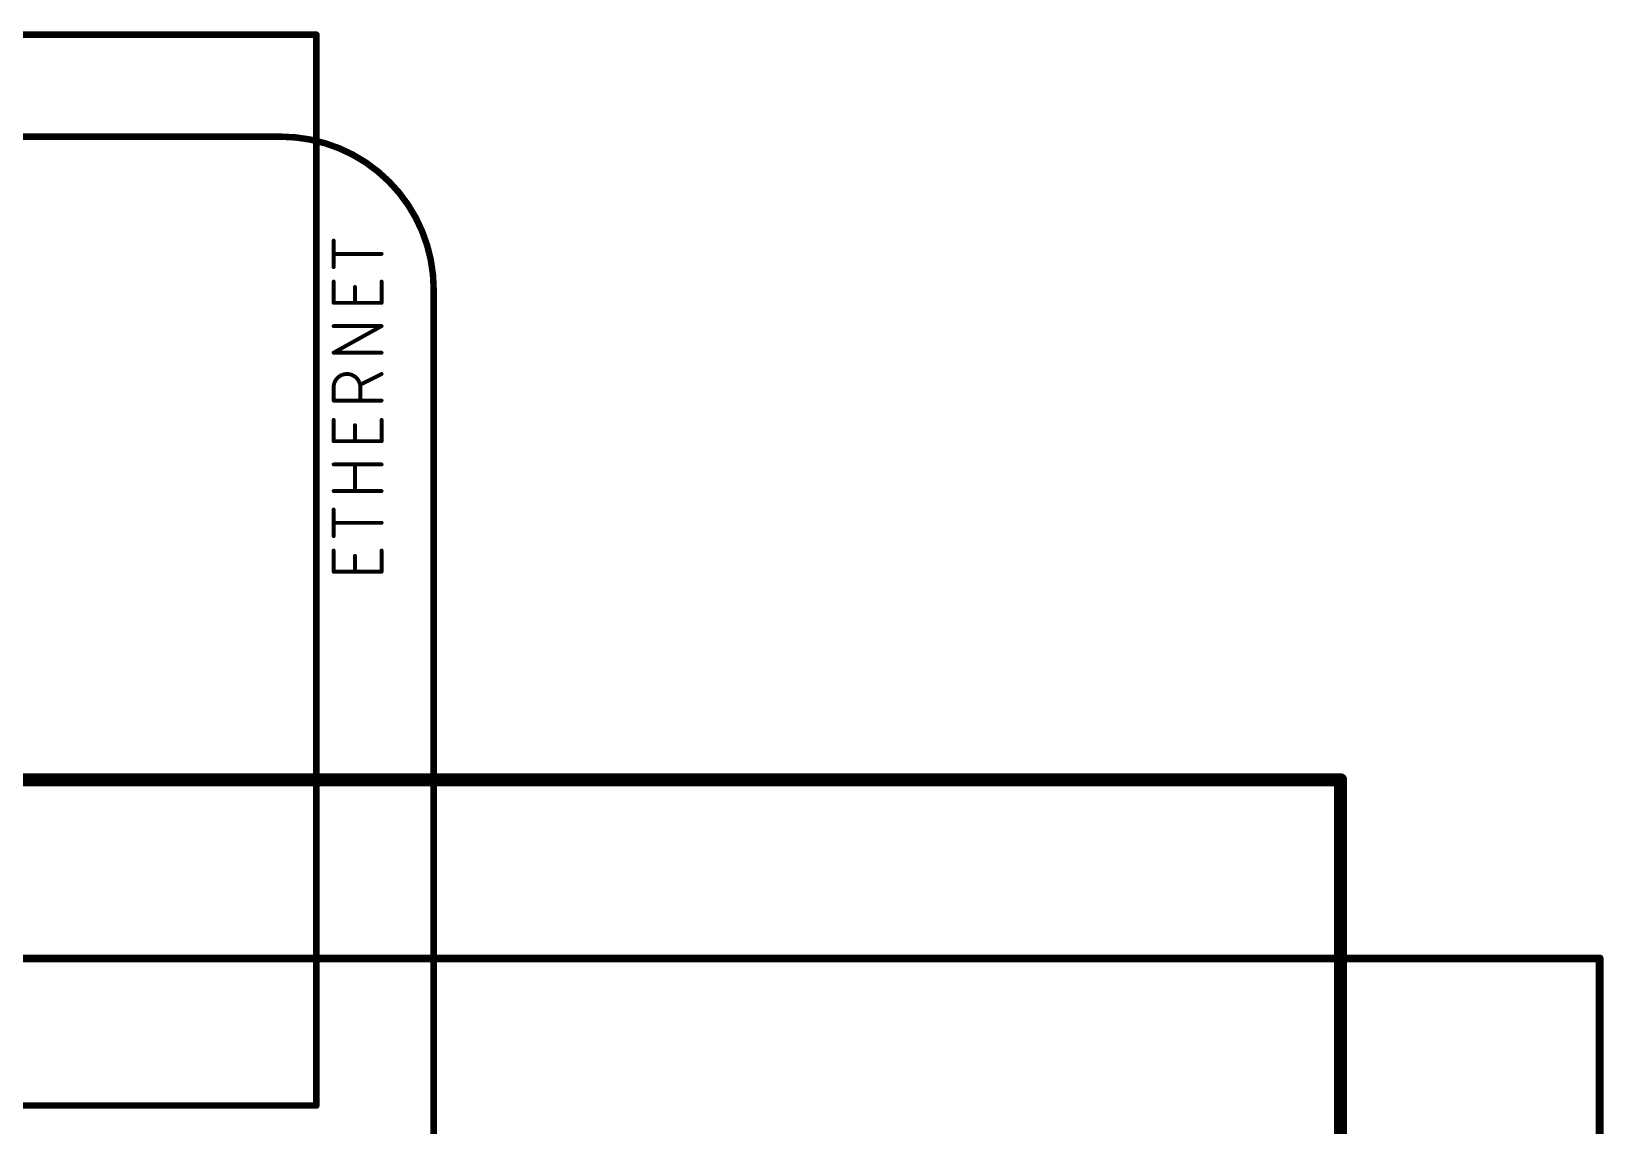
# Model space of a CAD drawing. Extents: x 11.3 to 101.7, y 6.2 to 96.
# Drawn here: x 70.85 to 101.68, y 74.5 to 95.95 of the extents above; entities that cross this region are included whole.
import ezdxf

# ---------------------------------------------------------------- set-up
doc = ezdxf.new("R2010")
doc.units = 0
for name, color, linetype in [('1', 12, 'CONTINUOUS'), ('16', 132, 'CONTINUOUS'), ('49', 253, 'CONTINUOUS')]:
    doc.layers.add(name, color=color, linetype=linetype)

msp = doc.modelspace()

# ---------------------------------------------------------------- linework, layer by layer
at = {"layer": '1', "const_width": 0.1524}
for points in [[(101.6, 77.7748), (11.43, 77.7748)], [(101.6, 8.89), (101.6, 77.7748)]]:
    msp.add_lwpolyline(points, dxfattribs=at)
at = {"layer": '1', "const_width": 0.0762}
for points in [[(101.6381, 77.7748, 1), (101.5619, 77.7748)], [(101.6, 77.7367, 1), (101.6, 77.8129)]]:
    msp.add_lwpolyline(points, format="xyb", dxfattribs=at)
at = {"layer": '16', "const_width": 0.254}
for points in [[(96.52, 81.28), (11.43, 81.28)], [(96.52, 6.35), (96.52, 81.28)]]:
    msp.add_lwpolyline(points, dxfattribs=at)
at = {"layer": '16', "const_width": 0.127}
for points in [[(96.5835, 81.28, 1), (96.4565, 81.28)], [(96.52, 81.2165, 1), (96.52, 81.3435)]]:
    msp.add_lwpolyline(points, format="xyb", dxfattribs=at)
at = {"layer": '49'}
for points, const_width in [([(76.44, 95.89), (60.44, 95.89)], 0.127), ([(76.44, 74.89), (76.44, 95.89)], 0.127), ([(75.74, 93.89), (25.74, 93.89)], 0.127), ([(76.44, 93.59), (76.44, 74.89)], 0.127), ([(76.7781, 91.3298), (76.7781, 91.8519)], 0.0762), ([(77.7179, 91.5908), (76.7781, 91.5908)], 0.0762), ([(76.7781, 90.6305), (76.7781, 91.0482)], 0.0762), ([(77.1958, 90.6305), (77.1958, 90.9438)], 0.0762), ([(77.7179, 91.0482), (77.7179, 90.6305)], 0.0762), ([(78.74, 11.89), (78.74, 90.89)], 0.127), ([(77.7179, 90.6305), (76.7781, 90.6305)], 0.0762), ([(76.7781, 89.6534), (77.7179, 90.1755)], 0.0762), ([(77.7179, 90.1755), (76.7781, 90.1755)], 0.0762), ([(77.7179, 89.6534), (76.7781, 89.6534)], 0.0762), ([(77.7179, 89.2363), (77.3002, 89.0275)], 0.0762), ([(76.7781, 88.7142), (76.7781, 88.9753)], 0.0762), ([(77.3002, 88.9753), (77.3002, 88.7142)], 0.0762), ([(77.7179, 88.7142), (76.7781, 88.7142)], 0.0762), ([(76.7781, 87.9178), (76.7781, 88.3355)], 0.0762), ([(77.1958, 87.9178), (77.1958, 88.2311)], 0.0762), ([(77.7179, 88.3355), (77.7179, 87.9178)], 0.0762), ([(77.7179, 87.9178), (76.7781, 87.9178)], 0.0762), ([(76.7781, 87.4628), (77.7179, 87.4628)], 0.0762), ([(77.1958, 86.9407), (77.1958, 87.4628)], 0.0762), ([(77.7179, 86.9407), (76.7781, 86.9407)], 0.0762), ([(76.7781, 86.0568), (76.7781, 86.5789)], 0.0762), ([(77.7179, 86.3178), (76.7781, 86.3178)], 0.0762), ([(76.7781, 85.3575), (76.7781, 85.7752)], 0.0762), ([(77.1958, 85.3575), (77.1958, 85.6707)], 0.0762), ([(77.7179, 85.7752), (77.7179, 85.3575)], 0.0762), ([(77.7179, 85.3575), (76.7781, 85.3575)], 0.0762), ([(60.44, 74.89), (76.44, 74.89)], 0.127), ([(76.44, 74.89), (60.44, 74.89)], 0.127)]:
    msp.add_lwpolyline(points, dxfattribs=dict(at, const_width=const_width))
for points, const_width in [([(76.4718, 95.89, 1), (76.4082, 95.89)], 0.0635), ([(76.44, 95.8582, 1), (76.44, 95.9218)], 0.0635), ([(75.74, 93.9218, 1), (75.74, 93.8582)], 0.0635), ([(78.74, 90.89, 0.4142), (75.74, 93.89)], 0.127), ([(75.74, 93.8582, 1), (75.74, 93.9218)], 0.0635), ([(76.4718, 93.59, 1), (76.4082, 93.59)], 0.0635), ([(76.7972, 91.8519, 1), (76.7591, 91.8519)], 0.0381), ([(76.7781, 91.6099, 1), (76.7781, 91.5718)], 0.0381), ([(77.7179, 91.5718, 1), (77.7179, 91.6099)], 0.0381), ([(76.7591, 91.3298, 1), (76.7972, 91.3298)], 0.0381), ([(76.7972, 91.0482, 1), (76.7591, 91.0482)], 0.0381), ([(77.2148, 90.9438, 1), (77.1767, 90.9438)], 0.0381), ([(77.7369, 91.0482, 1), (77.6989, 91.0482)], 0.0381), ([(78.7718, 90.89, 1), (78.7083, 90.89)], 0.0635), ([(76.7781, 90.6496, 1), (76.7781, 90.6115)], 0.0381), ([(76.7591, 90.6305, 1), (76.7972, 90.6305)], 0.0381), ([(77.1767, 90.6305, 1), (77.2148, 90.6305)], 0.0381), ([(77.6989, 90.6305, 1), (77.7369, 90.6305)], 0.0381), ([(77.7179, 90.6115, 1), (77.7179, 90.6496)], 0.0381), ([(78.7083, 90.89, 1), (78.7718, 90.89)], 0.0635), ([(76.7781, 90.1946, 1), (76.7781, 90.1565)], 0.0381), ([(77.7272, 90.1589, 1), (77.7086, 90.1922)], 0.0381), ([(77.7179, 90.1565, 1), (77.7179, 90.1946)], 0.0381), ([(76.7781, 89.6724, 1), (76.7781, 89.6343)], 0.0381), ([(76.7688, 89.67, 1), (76.7874, 89.6367)], 0.0381), ([(77.7179, 89.6343, 1), (77.7179, 89.6724)], 0.0381), ([(77.3002, 88.9753, 1), (76.7781, 88.9753)], 0.0762), ([(77.7264, 89.2193, 1), (77.7094, 89.2534)], 0.0381), ([(76.7972, 88.9753, 1), (76.7591, 88.9753)], 0.0381), ([(76.7591, 88.9753, 1), (76.7972, 88.9753)], 0.0381), ([(77.2917, 89.0445, 1), (77.3087, 89.0105)], 0.0381), ([(77.3193, 88.9753, 1), (77.2812, 88.9753)], 0.0381), ([(77.2812, 88.9753, 1), (77.3193, 88.9753)], 0.0381), ([(76.7781, 88.7333, 1), (76.7781, 88.6952)], 0.0381), ([(76.7591, 88.7142, 1), (76.7972, 88.7142)], 0.0381), ([(77.2812, 88.7142, 1), (77.3193, 88.7142)], 0.0381), ([(77.7179, 88.6952, 1), (77.7179, 88.7333)], 0.0381), ([(76.7972, 88.3355, 1), (76.7591, 88.3355)], 0.0381), ([(77.2148, 88.2311, 1), (77.1767, 88.2311)], 0.0381), ([(77.7369, 88.3355, 1), (77.6989, 88.3355)], 0.0381), ([(76.7781, 87.9368, 1), (76.7781, 87.8987)], 0.0381), ([(76.7591, 87.9178, 1), (76.7972, 87.9178)], 0.0381), ([(77.1767, 87.9178, 1), (77.2148, 87.9178)], 0.0381), ([(77.6989, 87.9178, 1), (77.7369, 87.9178)], 0.0381), ([(77.7179, 87.8987, 1), (77.7179, 87.9368)], 0.0381), ([(76.7781, 87.4818, 1), (76.7781, 87.4437)], 0.0381), ([(77.2148, 87.4628, 1), (77.1767, 87.4628)], 0.0381), ([(77.7179, 87.4437, 1), (77.7179, 87.4818)], 0.0381), ([(76.7781, 86.9597, 1), (76.7781, 86.9216)], 0.0381), ([(77.1767, 86.9407, 1), (77.2148, 86.9407)], 0.0381), ([(77.7179, 86.9216, 1), (77.7179, 86.9597)], 0.0381), ([(76.7972, 86.5789, 1), (76.7591, 86.5789)], 0.0381), ([(76.7781, 86.3369, 1), (76.7781, 86.2988)], 0.0381), ([(77.7179, 86.2988, 1), (77.7179, 86.3369)], 0.0381), ([(76.7591, 86.0568, 1), (76.7972, 86.0568)], 0.0381), ([(76.7972, 85.7752, 1), (76.7591, 85.7752)], 0.0381), ([(77.2148, 85.6707, 1), (77.1767, 85.6707)], 0.0381), ([(77.7369, 85.7752, 1), (77.6989, 85.7752)], 0.0381), ([(76.7781, 85.3765, 1), (76.7781, 85.3384)], 0.0381), ([(77.7179, 85.3384, 1), (77.7179, 85.3765)], 0.0381), ([(76.7591, 85.3575, 1), (76.7972, 85.3575)], 0.0381), ([(77.1767, 85.3575, 1), (77.2148, 85.3575)], 0.0381), ([(77.6989, 85.3575, 1), (77.7369, 85.3575)], 0.0381), ([(76.4082, 74.89, 1), (76.4718, 74.89)], 0.0635), ([(76.4082, 74.89, 1), (76.4718, 74.89)], 0.0635), ([(76.44, 74.8582, 1), (76.44, 74.9218)], 0.0635), ([(76.44, 74.8582, 1), (76.44, 74.9218)], 0.0635)]:
    msp.add_lwpolyline(points, format="xyb", dxfattribs=dict(at, const_width=const_width))

doc.saveas('drawing.dxf')
